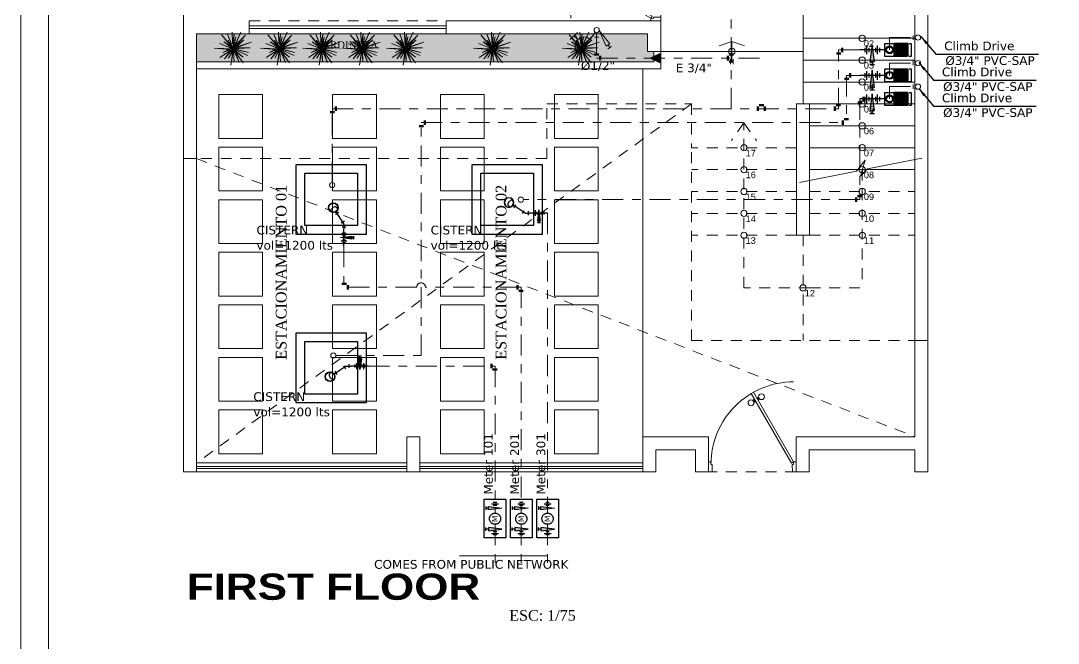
# Model space of a CAD drawing. Header units: millimetres. Extents: x -59 to 123, y 54 to 155.
# Drawn here: x 78.83 to 90.68, y 132.53 to 139.64 of the extents above; entities that cross this region are included whole.
import ezdxf

# ---------------------------------------------------------------- set-up
doc = ezdxf.new("R2010")
doc.units = ezdxf.units.MM
for name, pattern in [('ACAD_ISO10W100', [18.5, 12, -3, 0.5, -3]), ('CONTINUA', [0]), ('HIDDEN2', [0.1875, 0.125, -0.0625])]:
    doc.linetypes.add(name, pattern=pattern)
doc.layers.get('0').update_dxf_attribs({"lineweight": 9})
doc.layers.get('Defpoints').update_dxf_attribs({"lineweight": 0})
for name, color, linetype in [('A-PROY', 8, 'HIDDEN2'), ('A-TEX 010', 7, 'Continuous'), ('TEXTO', 2, 'Continuous'), ('TEXTO2', 3, 'Continuous')]:
    doc.layers.add(name, color=color, linetype=linetype)
for name, color, linetype, lineweight in [('arboles', 94, 'Continuous', 9), ('COTAS', 8, 'Continuous', 5), ('desague', 4, 'Continuous', 60), ('DET-CORTE', 86, 'Continuous', 50), ('ESCALERA', 128, 'Continuous', 9), ('HP-Baranda', 2, 'Continuous', 0), ('muro', 5, 'Continuous', 70), ('murobajo', 7, 'Continuous', 30), ('MUROS', 7, 'Continuous', 80), ('niveles', 8, 'Continuous', 15), ('pisos', 251, 'Continuous', 0), ('PUERTAS', 7, 'Continuous', 9), ('redaguafria', 141, 'ACAD_ISO10W100', 30), ('TEXTOAGUA', 140, 'Continuous', 20), ('vegetacion', 95, 'Continuous', 0), ('VENTANA BAJA', 150, 'Continuous', 20)]:
    doc.layers.add(name, color=color, linetype=linetype, lineweight=lineweight)
doc.styles.add('ARIALNEG', font='arialbd.ttf')
doc.styles.add('BOLD', font='Swis721 Lt BT Light.ttf', dxfattribs={"height": 2})
doc.styles.add('ROMANS', font='ROMANS.SHX', dxfattribs={"width": 1.35, "height": 0.29})
doc.styles.get("Standard").update_dxf_attribs({"font": 'arial.ttf'})
doc.styles.add('style4', font='verdanab.ttf', dxfattribs={"height": 0.1})
doc.styles.add('textcosan', font='verdana.ttf', dxfattribs={"height": 0.1})
doc.dimstyles.new('dimension horizontal', dxfattribs={"dimtxt": 0.08, "dimasz": 0.1, "dimexe": 0.15, "dimexo": 0.3, "dimgap": 0.01, "dimtad": 2, "dimtih": 1, "dimtoh": 1, "dimzin": 1, "dimtxsty": 'style4', "dimblk": 'ARCHTICK', "dimcen": 0.08, "dimadec": 0, "dimazin": 0, "dimtfac": 1, "dimtmove": 0, "dimatfit": 3, "dimfxl": 1, "dimarcsym": 0})

# ---------------------------------------------------------------- blocks, each defined once
blk = doc.blocks.new('A$C553331B4')
at = {"layer": 'pisos'}
for points in [[(0, 4.1), (0.5, 4.1), (0.5, 3.6), (0, 3.6)], [(1.8, 4.1), (1.3, 4.1), (1.3, 3.6), (1.8, 3.6)], [(0, 3.5), (0.5, 3.5), (0.5, 3), (0, 3)], [(1.8, 3.5), (1.3, 3.5), (1.3, 3), (1.8, 3)], [(0, 2.9), (0.5, 2.9), (0.5, 2.4), (0, 2.4)], [(1.8, 2.9), (1.3, 2.9), (1.3, 2.4), (1.8, 2.4)], [(0, 2.3), (0.5, 2.3), (0.5, 1.8), (0, 1.8)], [(1.8, 2.3), (1.3, 2.3), (1.3, 1.8), (1.8, 1.8)], [(0, 1.7), (0.5, 1.7), (0.5, 1.2), (0, 1.2)], [(1.8, 1.7), (1.3, 1.7), (1.3, 1.2), (1.8, 1.2)], [(0, 1.1), (0.5, 1.1), (0.5, 0.6), (0, 0.6)], [(1.8, 1.1), (1.3, 1.1), (1.3, 0.6), (1.8, 0.6)], [(0, 0.5), (0.5, 0.5), (0.5, 0), (0, 0)], [(1.8, 0.5), (1.3, 0.5), (1.3, 0), (1.8, 0)]]:
    blk.add_lwpolyline(points, close=True, dxfattribs=at)
blk = doc.blocks.new('rf67')
at = {"layer": 'PUERTAS', "ltscale": 0.075}
for p, q in [((2984.454, 394.896), (2984.429, 394.895)), ((2984.458, 394.069), (2984.429, 394.895)), ((2984.483, 394.07), (2984.454, 394.896)), ((2983.733, 394.439), (2983.698, 394.374)), ((2983.711, 394.48), (2983.733, 394.468)), ((2983.733, 394.468), (2983.722, 394.445)), ((2983.722, 394.445), (2983.733, 394.439)), ((2983.664, 394.391), (2983.698, 394.374)), ((2984.46, 394.053), (2984.425, 393.987)), ((2984.459, 393.969), (2984.425, 393.987)), ((2984.483, 394.07), (2984.458, 394.069)), ((2984.472, 394.047), (2984.46, 394.053)), ((2984.483, 394.07), (2984.472, 394.047)), ((2984.506, 394.058), (2984.483, 394.07))]:
    blk.add_line(p, q, dxfattribs=at)
at = {"layer": 'PUERTAS', "ltscale": 0.01}
for p, q in [((2984.409, 394.824), (2984.426, 394.825)), ((2984.41, 394.8), (2984.427, 394.801)), ((2984.425, 394.83), (2984.431, 394.83)), ((2984.427, 394.796), (2984.425, 394.83)), ((2984.427, 394.796), (2984.433, 394.796)), ((2984.462, 394.831), (2984.457, 394.831)), ((2984.464, 394.797), (2984.458, 394.797)), ((2984.464, 394.797), (2984.462, 394.831)), ((2984.479, 394.827), (2984.463, 394.826)), ((2984.48, 394.803), (2984.464, 394.802))]:
    blk.add_line(p, q, dxfattribs=at)
for centre in [(2984.382, 394.812), (2984.507, 394.816)]:
    blk.add_circle(centre, 0.0302, dxfattribs=at)
blk.add_arc((2984.471, 394.048), 0.848, 61.9779, 152.0448, dxfattribs=at)
blk = doc.blocks.new('DWW')
at = {"layer": 'arboles', "color": 251}
for p, q in [((303.812, 165.133), (303.805, 165.302)), ((303.82, 165.03), (303.949, 165.3)), ((303.949, 165.3), (303.853, 165.084)), ((303.82, 165.03), (303.629, 165.257)), ((303.629, 165.257), (303.77, 165.098)), ((303.82, 165.03), (303.668, 165.141)), ((303.668, 165.141), (303.788, 165.068)), ((303.679, 165.147), (303.679, 165.147)), ((303.69, 165.128), (303.69, 165.128)), ((303.82, 165.03), (303.729, 165.27)), ((303.729, 165.27), (303.815, 165.052)), ((303.82, 165.03), (303.741, 165.17)), ((303.741, 165.17), (303.77, 165.098)), ((303.841, 165.274), (303.813, 165.108)), ((303.82, 165.03), (303.841, 165.274)), ((303.82, 165.03), (304.028, 165.251)), ((303.82, 165.03), (303.865, 165.223)), ((303.82, 165.03), (304.001, 165.176)), ((303.82, 165.03), (304.124, 165.137)), ((303.865, 165.223), (303.836, 165.057)), ((303.853, 165.084), (304.028, 165.251)), ((303.873, 165.151), (303.873, 165.151)), ((304.001, 165.176), (303.879, 165.059)), ((304.124, 165.137), (303.879, 165.059)), ((303.987, 165.227), (303.987, 165.227)), ((303.997, 165.207), (303.997, 165.207)), ((303.82, 165.03), (303.512, 165.036)), ((303.512, 165.036), (303.756, 165.015)), ((303.566, 165.072), (303.566, 165.072)), ((303.82, 165.03), (303.596, 165.113)), ((303.596, 165.113), (303.772, 165.041)), ((303.82, 165.03), (303.604, 164.887)), ((303.782, 164.998), (303.604, 164.887)), ((303.653, 164.967), (303.785, 165.033)), ((303.82, 165.03), (303.653, 164.967)), ((303.82, 165.03), (303.679, 164.86)), ((303.679, 164.86), (303.782, 164.998)), ((303.82, 165.03), (303.744, 164.875)), ((303.744, 164.875), (303.809, 164.982)), ((303.82, 165.03), (303.783, 164.76)), ((303.783, 164.76), (303.822, 164.974)), ((303.82, 165.03), (304.102, 165.041)), ((303.82, 165.03), (304.074, 164.966)), ((303.82, 165.03), (303.99, 164.798)), ((303.82, 165.03), (304.063, 164.918)), ((303.82, 165.03), (303.99, 164.889)), ((303.82, 165.03), (303.837, 164.818)), ((303.82, 165.03), (303.92, 164.804)), ((303.837, 164.818), (303.83, 164.987)), ((304.063, 164.918), (303.847, 165.014)), ((303.99, 164.889), (303.852, 164.992)), ((304.074, 164.966), (303.855, 165.027)), ((303.99, 164.798), (303.857, 164.971)), ((303.857, 164.971), (303.92, 164.804)), ((304.102, 165.041), (303.863, 165.041)), ((303.604, 164.887), (303.604, 164.887)), ((303.898, 164.836), (303.898, 164.836)), ((304.012, 164.912), (304.012, 164.912)), ((304.022, 164.892), (304.022, 164.892))]:
    blk.add_line(p, q, dxfattribs=at)
blk = doc.blocks.new('A$C45F17A5E')
at = {"color": 250, "lineweight": 0}
for p, q in [((0.13, 0.259), (0.13, 0.203)), ((0.158, 0.259), (0.158, 0.203)), ((0.144, 0.229), (0.144, 0))]:
    blk.add_line(p, q, dxfattribs=at)
blk.add_lwpolyline([(0.288, 0.052), (0.144, 0), (0, 0.052)], dxfattribs=at)
blk.add_circle((0.144, 0.114), 0.0379, dxfattribs=at)
blk = doc.blocks.new('A$C430C04D8')
at = {"layer": 'vegetacion', "lineweight": 0}
h = blk.add_hatch(dxfattribs=at)
h.set_pattern_fill('AR-SAND', color=256, scale=0.0025)
h.set_pattern_definition([(37.5, (-176.8133, 67.89399), (-0.00400008, 0.12235331), [0, -0.09652, 0, -0.10795, 0, -0.1031875]), (7.5, (-176.8133, 67.89399), (0.11238082, 0.17920628), [0, -0.05207, 0, -0.086995, 0, -0.0333375]), (327.5, (-176.89141, 67.89399), (0.19774809, 0.000359296), [0, -0.03175, 0, -0.1143, 0, -0.149225]), (317.5, (-176.89141, 67.89399), (0.19088911, 0.05573233), [0, -0.015875, 0, -0.07493, 0, -0.085725])])
h.paths.add_polyline_path([(5.37, 4.799), (5.3, 4.799), (5.3, 4.999), (0.15, 4.999), (0.15, 4.679), (5.37, 4.679)])
at = {"layer": 'A-PROY', "lineweight": 0}
for p, q in [((5.45, 6.15), (5.45, 5.15)), ((0.75, 5.15), (3, 5.15)), ((5.8, 4.2), (0.15, 0.1)), ((4.15, 4.2), (5.8, 4.2)), ((4.15, 3.575), (4.15, 4.2)), ((5.8, 4.2), (5.8, 3.7)), ((6.4, 3.984), (6.257, 3.782)), ((6.4, 2.1), (6.4, 3.984)), ((6.4, 3.984), (6.543, 3.782)), ((7, 3.7), (5.8, 3.7)), ((5.8, 1.5), (5.8, 3.7)), ((4.15, 3.575), (0.15, 3.575)), ((0.15, 3.575), (8.35, 0.4)), ((7, 3.45), (5.8, 3.45)), ((7.752, 3.45), (7.75, 2.1)), ((7, 3.2), (5.8, 3.2)), ((7.15, 3.2), (8.35, 3.2)), ((7, 2.95), (5.8, 2.95)), ((7.15, 2.95), (8.35, 2.95)), ((7, 2.7), (5.8, 2.7)), ((7.075, 2.7), (7.075, 1.5)), ((7.15, 2.7), (8.35, 2.7)), ((7.15, 2.1), (6.4, 2.1)), ((7.15, 2.1), (7.75, 2.1)), ((5.8, 1.5), (7.15, 1.5)), ((7.15, 1.5), (8.35, 1.5)), ((6.995, 0), (5.995, 0))]:
    blk.add_line(p, q, dxfattribs=at)
at = {"layer": 'COTAS', "lineweight": 0}
blk.add_line((5.245, 0.4), (5.245, 4.599), dxfattribs=at)
at = {"layer": 'ESCALERA', "lineweight": 0, "ltscale": 0.25}
for p, q in [((7.075, 4.2), (7.075, 6.15)), ((7.075, 4.95), (8.35, 4.95)), ((7.075, 4.799), (5.45, 4.799)), ((7.075, 4.7), (8.35, 4.7)), ((7.075, 4.45), (8.35, 4.45)), ((7.15, 4.2), (8.35, 4.2)), ((7.15, 3.95), (8.35, 3.95)), ((7.15, 3.7), (8.35, 3.7)), ((7.15, 3.45), (8.35, 3.45))]:
    blk.add_line(p, q, dxfattribs=at)
at = {"layer": 'HP-Baranda', "lineweight": 0}
for p, q in [((8.433, 3.582), (7.812, 3.458)), ((7.684, 3.432), (7.033, 3.302))]:
    blk.add_line(p, q, dxfattribs=at)
blk.add_lwpolyline([(7.684, 3.432), (7.783, 3.558), (7.731, 3.374), (7.812, 3.458)], dxfattribs=at)
at = {"layer": 'muro', "lineweight": 0, "ltscale": 0.25}
for p, q in [((5.37, 4.799), (5.37, 4.679)), ((5.45, 4.799), (5.45, 4.599)), ((5.37, 4.679), (0.15, 4.679)), ((5.45, 4.599), (0.15, 4.599)), ((0.15, 0.1), (2.55, 0.1)), ((0.15, 0.06), (2.55, 0.06)), ((0.15, 0.038), (2.55, 0.038)), ((0.15, 0), (2.55, 0)), ((2.7, 0.1), (5.245, 0.1)), ((2.7, 0.06), (5.245, 0.06)), ((2.7, 0.038), (5.245, 0.038)), ((2.7, 0), (5.245, 0))]:
    blk.add_line(p, q, dxfattribs=at)
at = {"layer": 'murobajo', "lineweight": 0}
for p, q in [((0.75, 5), (3, 5)), ((0, 0.4), (0, 3.575)), ((0.15, 3.575), (0.15, 0.4)), ((8.35, 1.5), (8.35, 0.4)), ((8.5, 1.5), (8.5, 0)), ((0, 0.4), (0, 0)), ((0.15, 0.4), (0.15, 0)), ((2.55, 0.4), (2.55, 0)), ((2.7, 0.4), (2.55, 0.4)), ((2.7, 0.4), (2.7, 0)), ((5.245, 0), (5.245, 0.4)), ((5.995, 0.4), (5.245, 0.4)), ((5.995, 0.4), (5.845, 0.4)), ((5.995, 0), (5.995, 0.4)), ((6.995, 0), (6.995, 0.4)), ((8.35, 0.4), (6.995, 0.4)), ((5.395, 0), (5.395, 0.25)), ((5.845, 0.25), (5.395, 0.25)), ((5.845, 0.25), (5.845, 0)), ((7.145, 0), (7.145, 0.25)), ((8.35, 0.25), (7.145, 0.25)), ((8.35, 0.25), (8.35, 0)), ((0.15, 0), (0, 0)), ((2.7, 0), (2.55, 0)), ((5.245, 0), (5.395, 0)), ((5.845, 0), (5.995, 0)), ((6.995, 0), (7.145, 0)), ((8.5, 0), (8.35, 0))]:
    blk.add_line(p, q, dxfattribs=at)
at = {"layer": 'MUROS', "lineweight": 0}
for p, q in [((0, 19), (0, 3.575)), ((8.5, 1.5), (8.5, 8.6)), ((8.35, 4.8), (8.35, 6.15)), ((8.35, 1.5), (8.35, 5.95)), ((0.75, 4.999), (0.75, 5.15)), ((3, 4.999), (3, 5.15)), ((3, 5.15), (5.45, 5.15)), ((5.45, 5.15), (5.45, 4.799)), ((0.15, 4.999), (0.15, 3.575)), ((0.75, 4.999), (0.15, 4.999)), ((3, 4.999), (5.3, 4.999)), ((5.3, 4.799), (5.3, 4.999)), ((5.45, 4.799), (5.3, 4.799)), ((0.15, 3.575), (0, 3.575)), ((8.35, 1.5), (8.5, 1.5))]:
    blk.add_line(p, q, dxfattribs=at)
blk.add_lwpolyline([(7, 4.2), (7.15, 4.2), (7.15, 2.701), (7, 2.701), (7, 4.2)], dxfattribs=at)
at = {"layer": 'niveles', "lineweight": 0}
for centre in [(7.75, 4.95), (7.75, 4.7), (7.75, 4.45), (7.75, 4.2), (7.75, 3.95), (6.4, 3.7), (7.75, 3.7), (6.4, 3.45), (7.75, 3.45), (6.4, 3.2), (7.75, 3.2), (6.4, 2.95), (7.75, 2.95), (6.4, 2.7), (6.4, 2.7), (7.751, 2.7), (7.075, 2.1)]:
    blk.add_circle(centre, 0.0354, dxfattribs=at)
at = {"layer": 'VENTANA BAJA', "lineweight": 0}
for p, q in [((0.75, 5.093), (3, 5.093)), ((0.75, 5.06), (3, 5.06))]:
    blk.add_line(p, q, dxfattribs=at)
at = {"layer": 'arboles', "lineweight": 0, "xscale": 0.6931293320671273, "yscale": 0.6931293320671273, "zscale": 0.6931293320671273}
for p in [(-210.021, -109.556), (-209.492, -109.556), (-209.011, -109.556), (-208.551, -109.556), (-208.054, -109.556), (-207.06, -109.556), (-206.049, -109.556)]:
    blk.add_blockref('DWW', p, dxfattribs=at)
at = {"layer": 'COTAS', "lineweight": 0}
for p in [(0.403, 0.206), (2.935, 0.206)]:
    blk.add_blockref('A$C553331B4', p, dxfattribs=at)
at = {"layer": 'ESCALERA', "lineweight": 0, "ltscale": 0.25, "rotation": 180}
blk.add_blockref('A$C45F17A5E', (6.406, 4.914), dxfattribs=at)
at = {"layer": 'PUERTAS', "lineweight": 0}
for p, xscale, yscale, zscale, rotation in [((1947.289, 2728.598), -1.111111111121789, 1.111111111121789, 1.111111111121789, 62.03080168762027), ((-2716.453, -1941.839), 1.111111111112768, 1.111111111112768, 1.111111111112768, 27.96919831237969)]:
    blk.add_blockref('rf67', p, dxfattribs=dict(at, xscale=xscale, yscale=yscale, zscale=zscale, rotation=rotation))
at = {"layer": 'A-PROY', "lineweight": 0, "insert": (7.886, 2.851, 0), "char_height": 0.075, "width": 0.20272, "attachment_point": 9, "style": 'BOLD'}
blk.add_mtext('10', dxfattribs=at)
at = {"layer": 'A-TEX 010', "lineweight": 0, "insert": (1.879, 4.915), "char_height": 0.0816, "attachment_point": 2, "style": 'ROMANS'}
blk.add_mtext('{\\fTimes New Roman|b0|i0|c0|p18;JARDINERA}', dxfattribs=at)
at = {"layer": 'A-TEX 010', "lineweight": 0, "char_height": 0.1224, "attachment_point": 2, "rotation": 90, "style": 'ROMANS'}
for s, insert in [('{\\fTimes New Roman|b0|i0|c0|p18;ESTACIONAMIENTO 01}', (1.054, 2.277)), ('{\\fTimes New Roman|b0|i0|c0|p18;ESTACIONAMIENTO 02}', (3.565, 2.277))]:
    blk.add_mtext(s, dxfattribs=dict(at, insert=insert))
at = {"layer": 'niveles', "lineweight": 0, "char_height": 0.075, "width": 0.20272, "attachment_point": 9, "style": 'BOLD'}
for s, insert in [('02', (7.886, 4.851, 0)), ('03', (7.886, 4.601, 0)), ('04', (7.886, 4.351, 0)), ('05', (7.886, 4.101, 0)), ('06', (7.886, 3.851, 0)), ('17', (6.536, 3.601, 0)), ('07', (7.886, 3.601, 0)), ('16', (6.536, 3.351, 0)), ('08', (7.886, 3.351, 0)), ('15', (6.536, 3.101, 0)), ('09', (7.886, 3.101, 0)), ('14', (6.536, 2.851, 0)), ('13', (6.536, 2.601, 0)), ('11', (7.887, 2.601, 0)), ('12', (7.211, 2.001, 0))]:
    blk.add_mtext(s, dxfattribs=dict(at, insert=insert))
blk = doc.blocks.new('A$C765A6B10')
at = {"layer": 'redaguafria'}
blk.add_hatch(color=256, dxfattribs=at).paths.add_polyline_path([(0.14, 0.088), (0.173, 0.088), (0.157, -0.039)])
at = {"layer": 'redaguafria', "linetype": 'CONTINUA'}
for p, q in [((0, 0), (-0.139, -0.091)), ((-0.032, 0.004), (-0.01, -0.032)), ((0, 0), (0.058, 0)), ((0.256, 0), (0.058, 0)), ((-0.13, -0.06), (-0.108, -0.096))]:
    blk.add_line(p, q, dxfattribs=at)
at = {"layer": 'redaguafria'}
for p, q in [((0.034, -0.022), (0.034, 0.022)), ((0.102, -0.016), (0.102, 0.017)), ((0.117, 0.032), (0.117, -0.034)), ((0.131, -0.016), (0.131, 0.017)), ((0.173, 0.112), (0.14, 0.112)), ((0.157, 0.088), (0.157, 0.112)), ((0.183, -0.016), (0.183, 0.017)), ((0.197, 0.032), (0.197, -0.034)), ((0.211, -0.016), (0.211, 0.017))]:
    blk.add_line(p, q, dxfattribs=at)
blk.add_lwpolyline([(0.14, 0.088), (0.173, 0.088), (0.157, -0.039)], close=True, dxfattribs=at)
at = {"layer": 'redaguafria', "linetype": 'CONTINUA'}
for radius in [0.0548, 0.0525]:
    blk.add_circle((-0.185, -0.121), radius, dxfattribs=at)
for centre, radius, start, end in [((-0.155, -0.105), 0.0393, 116.616, 247.3421), ((-0.178, -0.16), 0.0202, 342.5322, 69.2342)]:
    blk.add_arc(centre, radius, start, end, dxfattribs=at)
blk = doc.blocks.new('A$C5B1D1512')
at = {"layer": 'redaguafria', "linetype": 'CONTINUA'}
for points in [[(0.339, 1.163), (1.139, 1.163), (1.139, 0.363), (0.339, 0.363)], [(1.039, 0.463), (0.439, 0.463), (0.439, 1.063), (1.039, 1.063)]]:
    blk.add_lwpolyline(points, close=True, dxfattribs=at)
blk = doc.blocks.new('A$C40BC6331')
at = {"linetype": 'CONTINUA'}
for p, q in [((0.116, 0.196), (0.116, 0.047)), ((0.271, 0.193), (0.116, 0.193)), ((0.271, 0.186), (0.116, 0.186)), ((0.271, 0.181), (0.116, 0.181)), ((0.271, 0.173), (0.116, 0.173)), ((0.271, 0.161), (0.116, 0.161)), ((0.271, 0.148), (0.116, 0.148)), ((0.271, 0.136), (0.116, 0.136)), ((0.271, 0.123), (0.116, 0.123)), ((0.271, 0.111), (0.116, 0.111)), ((0.271, 0.098), (0.116, 0.098)), ((0.271, 0.086), (0.116, 0.086)), ((0.271, 0.073), (0.116, 0.073)), ((0.271, 0.061), (0.116, 0.061)), ((0.271, 0.048), (0.116, 0.048))]:
    blk.add_line(p, q, dxfattribs=at)
for points in [[(0.258, 0.047), (0.008, 0.047), (0.008, 0.196), (0.258, 0.196)], [(0.284, 0.196), (0.309, 0.196), (0.309, 0.047), (0.284, 0.047)]]:
    blk.add_lwpolyline(points, dxfattribs=at)
blk.add_lwpolyline([(0.116, 0.047), (0.116, 0.196), (0.257, 0.196, -0.407222), (0.271, 0.183), (0.271, 0.057, -0.316502), (0.257, 0.047), (0.116, 0.047)], format="xyb", dxfattribs=at)
at = {"linetype": 'CONTINUA', "ltscale": 0.5}
blk.add_circle((0.062, 0.122), 0.045, dxfattribs=at)
at = {"linetype": 'CONTINUA'}
blk.add_circle((0.062, 0.122), 0.0346, dxfattribs=at)
blk = doc.blocks.new('llave')
at = {"ltscale": 0.75}
blk.add_hatch(color=256, dxfattribs=at).paths.add_polyline_path([(-0.186, -0.056), (-0.165, -0.102), (0, 0)])
for p, q in [((-0.198, -0.117), (-0.219, -0.071)), ((-0.175, -0.079), (-0.208, -0.094))]:
    blk.add_line(p, q, dxfattribs=at)
blk.add_lwpolyline([(-0.186, -0.056), (-0.165, -0.102), (0, 0)], close=True, dxfattribs=at)
blk = doc.blocks.new('A$C3EA956B9')
at = {"layer": 'redaguafria', "linetype": 'CONTINUA', "ltscale": 0.015}
blk.add_line((0.145, 0.059), (-0.142, 0.059), dxfattribs=at)
at = {"layer": 'redaguafria', "linetype": 'CONTINUA'}
for p, q in [((-0.082, 0.034), (-0.082, 0.084)), ((-0.061, 0.109), (-0.061, 0.009)), ((-0.039, 0.034), (-0.039, 0.084)), ((0.039, 0.034), (0.039, 0.084)), ((0.061, 0.109), (0.061, 0.009)), ((0.082, 0.034), (0.082, 0.084))]:
    blk.add_line(p, q, dxfattribs=at)
at = {"layer": 'redaguafria', "linetype": 'CONTINUA', "xscale": -1, "rotation": 114.2966627937149}
blk.add_blockref('llave', (0, 0), dxfattribs=at)
blk = doc.blocks.new('A$C6314117C')
for points in [[(0.154, 0.06), (0.104, 0.06), (0.129, 0.253)], [(0.404, 0.06), (0.454, 0.06), (0.429, 0.253)]]:
    blk.add_hatch(color=256).paths.add_polyline_path(points)
for p, q in [((0.047, 0.179), (0.047, 0.129)), ((0.068, 0.106), (0.068, 0.206)), ((0.089, 0.179), (0.089, 0.129)), ((0.468, 0.179), (0.468, 0.129)), ((0.49, 0.106), (0.49, 0.206)), ((0.511, 0.179), (0.511, 0.129)), ((0.104, 0.024), (0.154, 0.024)), ((0.129, 0.06), (0.129, 0.024)), ((0.454, 0.024), (0.404, 0.024)), ((0.429, 0.06), (0.429, 0.024))]:
    blk.add_line(p, q)
for points in [[(0, 0.309), (0.553, 0.309), (0.553, 0), (0, 0)], [(0.154, 0.06), (0.104, 0.06), (0.129, 0.253)], [(0.404, 0.06), (0.454, 0.06), (0.429, 0.253)]]:
    blk.add_lwpolyline(points, close=True)
blk.add_circle((0.279, 0.154), 0.08)
at = {"style": 'textcosan'}
blk.add_text('M', height=0.08, rotation=180.0172, dxfattribs=at).set_placement((0.328, 0.192))
blk = doc.blocks.new('_ArchTick')
at = {"color": 0, "linetype": 'ByBlock', "const_width": 0.15}
blk.add_lwpolyline([(-0.5, -0.5), (0.5, 0.5)], dxfattribs=at)
blk = doc.blocks.new('tede c')
at = {"layer": 'redaguafria', "linetype": 'CONTINUA', "lineweight": 50, "ltscale": 0.015}
for p, q in [((243.58, 223.599), (243.63, 223.599)), ((243.645, 223.534), (243.645, 223.584))]:
    blk.add_line(p, q, dxfattribs=at)
blk = doc.blocks.new('dfd')
at = {"layer": 'redaguafria', "linetype": 'CONTINUA'}
blk.add_hatch(color=256, dxfattribs=at).paths.add_polyline_path([(292.631, 257.562), (292.581, 257.462), (292.681, 257.462)])
at = {"layer": 'redaguafria', "linetype": 'CONTINUA', "ltscale": 0.5}
for p, q in [((292.581, 257.462), (292.631, 257.562)), ((292.681, 257.462), (292.581, 257.462)), ((292.631, 257.562), (292.681, 257.462))]:
    blk.add_line(p, q, dxfattribs=at)
blk = doc.blocks.new('tete')
at = {"layer": 'redaguafria', "linetype": 'CONTINUA', "lineweight": 50, "ltscale": 0.015}
for p, q in [((-28.451, 42.32), (-28.451, 42.37)), ((-28.436, 42.385), (-28.386, 42.385)), ((-28.371, 42.32), (-28.371, 42.37))]:
    blk.add_line(p, q, dxfattribs=at)

msp = doc.modelspace()

# ---------------------------------------------------------------- hatches: boundary and pattern name
at = {"layer": 'redaguafria', "lineweight": 5, "ltscale": 0.75}
msp.add_hatch(color=256, dxfattribs=at).paths.add_polyline_path([(85.5195, 139.351), (85.562, 139.3773), (85.4397, 139.528)])

# ---------------------------------------------------------------- linework, layer by layer
at = {"layer": 'Defpoints', "lineweight": 5, "ltscale": 0.5}
for points in [[(34.5836, 124.7036), (78.8336, 124.7036), (78.8336, 154.4862), (34.5836, 154.4862)], [(78.8336, 124.7036), (123.0836, 124.7036), (123.0836, 154.4862), (78.8336, 154.4862)]]:
    msp.add_lwpolyline(points, close=True, dxfattribs=at)
at = {"layer": 'DET-CORTE', "lineweight": 5, "ltscale": 0.5}
msp.add_lwpolyline([(79.1516, 125.0215), (122.7657, 125.0215), (122.7657, 154.1682), (79.1516, 154.1682)], close=True, dxfattribs=at)
at = {"layer": 'redaguafria', "lineweight": 5, "ltscale": 0.02}
for p, q in [((86.9461, 139.2125), (86.9461, 142.0953)), ((85.4101, 139.5029), (85.4101, 139.2125)), ((88.7547, 139.3072), (88.7547, 139.4475)), ((88.7547, 139.4475), (89.0485, 139.4475)), ((85.4101, 139.2125), (87.2922, 139.2125)), ((86.9461, 138.6342), (86.9461, 139.2125)), ((88.1708, 138.6342), (88.1708, 139.3072)), ((88.4144, 139.3072), (88.1708, 139.3072)), ((88.7547, 139.0155), (88.7547, 139.1558)), ((88.7547, 139.1558), (89.0485, 139.1558)), ((88.2639, 139.0155), (88.2639, 138.4759)), ((88.4144, 139.0155), (88.2639, 139.0155)), ((88.7547, 138.7469), (88.7547, 138.8872)), ((88.7547, 138.8872), (89.0485, 138.8872)), ((88.4144, 138.7469), (88.4144, 137.5965)), ((82.3901, 137.7924), (82.3901, 138.6342)), ((82.3901, 138.6342), (88.1708, 138.6342)), ((83.4047, 135.8158), (83.4047, 138.4759)), ((83.4047, 138.4759), (88.2639, 138.4759)), ((88.4144, 137.5965), (84.5741, 137.5965)), ((84.8496, 137.4425), (84.8496, 134.0168)), ((82.5248, 137.0642), (82.5248, 136.5966)), ((83.3547, 136.5966), (82.5248, 136.5966)), ((84.5496, 136.5966), (83.4547, 136.5966)), ((84.5496, 136.5966), (84.5496, 134.0168)), ((82.4332, 135.8158), (83.4047, 135.8158)), ((82.8059, 135.6961), (84.2496, 135.6961)), ((84.2496, 135.6961), (84.2496, 134.0168)), ((84.2496, 133.8888), (84.2496, 133.4486)), ((84.5496, 133.8888), (84.5496, 133.4486)), ((84.8496, 133.8888), (84.8496, 133.4486))]:
    msp.add_line(p, q, dxfattribs=at)
at = {"layer": 'redaguafria', "lineweight": 5, "ltscale": 0.75}
for p, q in [((85.1089, 139.425), (85.1894, 139.5056)), ((85.1938, 139.4248), (85.1512, 139.4673)), ((85.5809, 139.3467), (85.5383, 139.3204)), ((85.5407, 139.3642), (85.5596, 139.3336))]:
    msp.add_line(p, q, dxfattribs=at)
at = {"layer": 'redaguafria', "linetype": 'Continuous', "lineweight": 5}
msp.add_line((85.3352, 139.4249), (85.393, 139.5083), dxfattribs=at)
at = {"layer": 'redaguafria', "linetype": 'CONTINUA', "lineweight": 5, "ltscale": 0.015}
for p, q in [((85.4351, 139.4506), (85.3851, 139.4506)), ((89.0249, 139.4725), (89.0249, 139.4225)), ((89.0249, 139.1808), (89.0249, 139.1308)), ((89.0249, 138.9122), (89.0249, 138.8622))]:
    msp.add_line(p, q, dxfattribs=at)
at = {"layer": 'redaguafria', "lineweight": 5, "ltscale": 0.75}
msp.add_lwpolyline([(85.5195, 139.351), (85.562, 139.3773), (85.4397, 139.528)], close=True, dxfattribs=at)
at = {"layer": 'redaguafria', "linetype": 'Continuous', "lineweight": 5, "ltscale": 0.5}
for centre in [(85.4101, 139.5329), (89.0785, 139.4475), (89.0785, 139.1558), (89.0785, 138.8872), (82.3901, 137.7624), (84.5441, 137.5965), (82.4032, 135.8158)]:
    msp.add_circle(centre, 0.03, dxfattribs=at)
at = {"layer": 'redaguafria', "linetype": 'Continuous', "lineweight": 5}
msp.add_arc((85.2646, 139.3541), 0.1, 45.04674, 225.04674, dxfattribs=at)
at = {"layer": 'redaguafria', "lineweight": 5, "ltscale": 0.02}
msp.add_arc((83.4047, 136.5966), 0.05, 0, 180, dxfattribs=at)
at = {"layer": 'TEXTO', "linetype": 'ByBlock', "lineweight": 5}
msp.add_line((84.8496, 133.5307), (83.8425, 133.5307), dxfattribs=at)

# ---------------------------------------------------------------- block references
at = {"lineweight": 5, "rotation": 90}
msp.add_blockref('tete', (129.2914, 167.6235), dxfattribs=at)
at = {"lineweight": 5}
msp.add_blockref('tete', (115.7032, 96.2889), dxfattribs=at)
at = {"layer": 'desague', "linetype": 'CONTINUA', "lineweight": 5}
msp.add_blockref('A$C430C04D8', (80.6919, 134.4896), dxfattribs=at)
at = {"layer": 'redaguafria', "lineweight": 5, "xscale": -1}
for name, p, rotation in [('tede c', (-155.4321, 362.8661), 180), ('A$C3EA956B9', (88.5562, 139.3657), 180), ('dfd', (343.5923, 431.8431), 90), ('tede c', (-155.339, 362.5744), 180), ('A$C3EA956B9', (88.5562, 139.074), 180), ('tede c', (-155.1885, 362.3058), 180), ('A$C3EA956B9', (88.5562, 138.8054), 180), ('tede c', (-161.2128, 362.1932), 180), ('tede c', (-160.1982, 362.0348), 180), ('A$C765A6B10', (84.594, 137.4425), 180)]:
    msp.add_blockref(name, p, dxfattribs=dict(at, rotation=rotation))
at = {"layer": 'redaguafria', "lineweight": 5, "ltscale": 0.015}
for p in [(88.6925, 139.1856), (88.6925, 138.8939), (88.6925, 138.6253)]:
    msp.add_blockref('A$C40BC6331', p, dxfattribs=at)
at = {"layer": 'redaguafria', "lineweight": 5}
for name, p in [('tede c', (-158.1951, -84.3464)), ('tede c', (-161.0781, -86.9623)), ('A$C765A6B10', (82.5503, 135.6961))]:
    msp.add_blockref(name, p, dxfattribs=at)
at = {"layer": 'redaguafria', "lineweight": 5, "xscale": -1}
for p in [(331.7737, -84.9247), (331.8668, -85.083), (332.0173, -85.9624)]:
    msp.add_blockref('tede c', p, dxfattribs=at)
at = {"layer": 'redaguafria', "linetype": 'CONTINUA', "lineweight": 5}
for p in [(81.6403, 136.8367), (83.6487, 136.8367), (81.6403, 134.9127)]:
    msp.add_blockref('A$C5B1D1512', p, dxfattribs=at)
at = {"layer": 'redaguafria', "lineweight": 5}
for name, p, rotation in [('A$C765A6B10', (82.5248, 137.3198), 270), ('tede c', (328.1525, 360.1555), 180), ('tede c', (327.8525, 359.255), 180)]:
    msp.add_blockref(name, p, dxfattribs=dict(at, rotation=rotation))
at = {"layer": 'redaguafria', "lineweight": 5, "xscale": 0.8, "yscale": 0.8, "zscale": 0.8, "rotation": 270}
for p in [(84.1262, 134.1759), (84.4262, 134.1759), (84.7262, 134.1759)]:
    msp.add_blockref('A$C6314117C', p, dxfattribs=at)

# ---------------------------------------------------------------- texts
at = {"layer": 'TEXTO', "linetype": 'ByBlock', "lineweight": 5, "style": 'textcosan'}
msp.add_text('COMES FROM PUBLIC NETWORK', height=0.1, dxfattribs=at).set_placement((82.8688, 133.3817))
at = {"layer": 'TEXTO', "lineweight": 5, "insert": (84.7918, 132.8474), "char_height": 0.121545, "width": 2.584015, "attachment_point": 5}
msp.add_mtext('{\\fTimes New Roman|b0|i0|c0|p18;ESC: 1/75}', dxfattribs=at)
at = {"layer": 'TEXTO2', "color": 251, "lineweight": 5, "style": 'ARIALNEG', "width": 1.2}
msp.add_text('FIRST FLOOR', height=0.3, dxfattribs=at).set_placement((80.7288, 133.0266))
at = {"layer": 'TEXTOAGUA', "lineweight": 5, "style": 'textcosan'}
for s, rotation, p in [('Climb Drive', 0.00001, (89.3783, 139.3022)), ('Ø3/4" PVC-SAP', 0.00001, (89.3916, 139.1346)), ('Ø1/2"', 360, (85.2297, 139.0772)), ('E 3/4"', 360, (86.3127, 139.0513)), ('Climb Drive', 0.00001, (89.3528, 139.0053)), ('Ø3/4" PVC-SAP', 0.00001, (89.3662, 138.8377)), ('Climb Drive', 0.00001, (89.3528, 138.7083)), ('Ø3/4" PVC-SAP', 0.00001, (89.3662, 138.5407)), ('Meter 101', 90.01723, (84.2232, 134.2278)), ('Meter 201', 90.01723, (84.5232, 134.2278)), ('Meter 301', 90.01723, (84.8232, 134.2278))]:
    msp.add_text(s, height=0.1, rotation=rotation, dxfattribs=at).set_placement(p)
at = {"layer": 'TEXTOAGUA', "linetype": 'ByBlock', "lineweight": 5, "style": 'textcosan'}
for s, p in [('CISTERN', (81.5254, 137.1995)), ('CISTERN', (83.5139, 137.1995)), ('vol=1200 lts', (81.5254, 137.0251)), ('vol=1200 lts', (83.5139, 137.0251)), ('CISTERN', (81.4897, 135.2969)), ('vol=1200 lts', (81.4897, 135.1225))]:
    msp.add_text(s, height=0.1, dxfattribs=at).set_placement(p)

# ---------------------------------------------------------------- leaders
at = {"lineweight": 5}
for points in [[(89.1135, 139.4586), (89.283, 139.2596), (90.4543, 139.2596)], [(89.088, 139.1617), (89.2575, 138.9627), (90.4288, 138.9627)], [(89.088, 138.8647), (89.2575, 138.6657), (90.4288, 138.6657)]]:
    msp.add_leader(points, dimstyle='dimension horizontal', dxfattribs=at)

doc.saveas('drawing.dxf')
